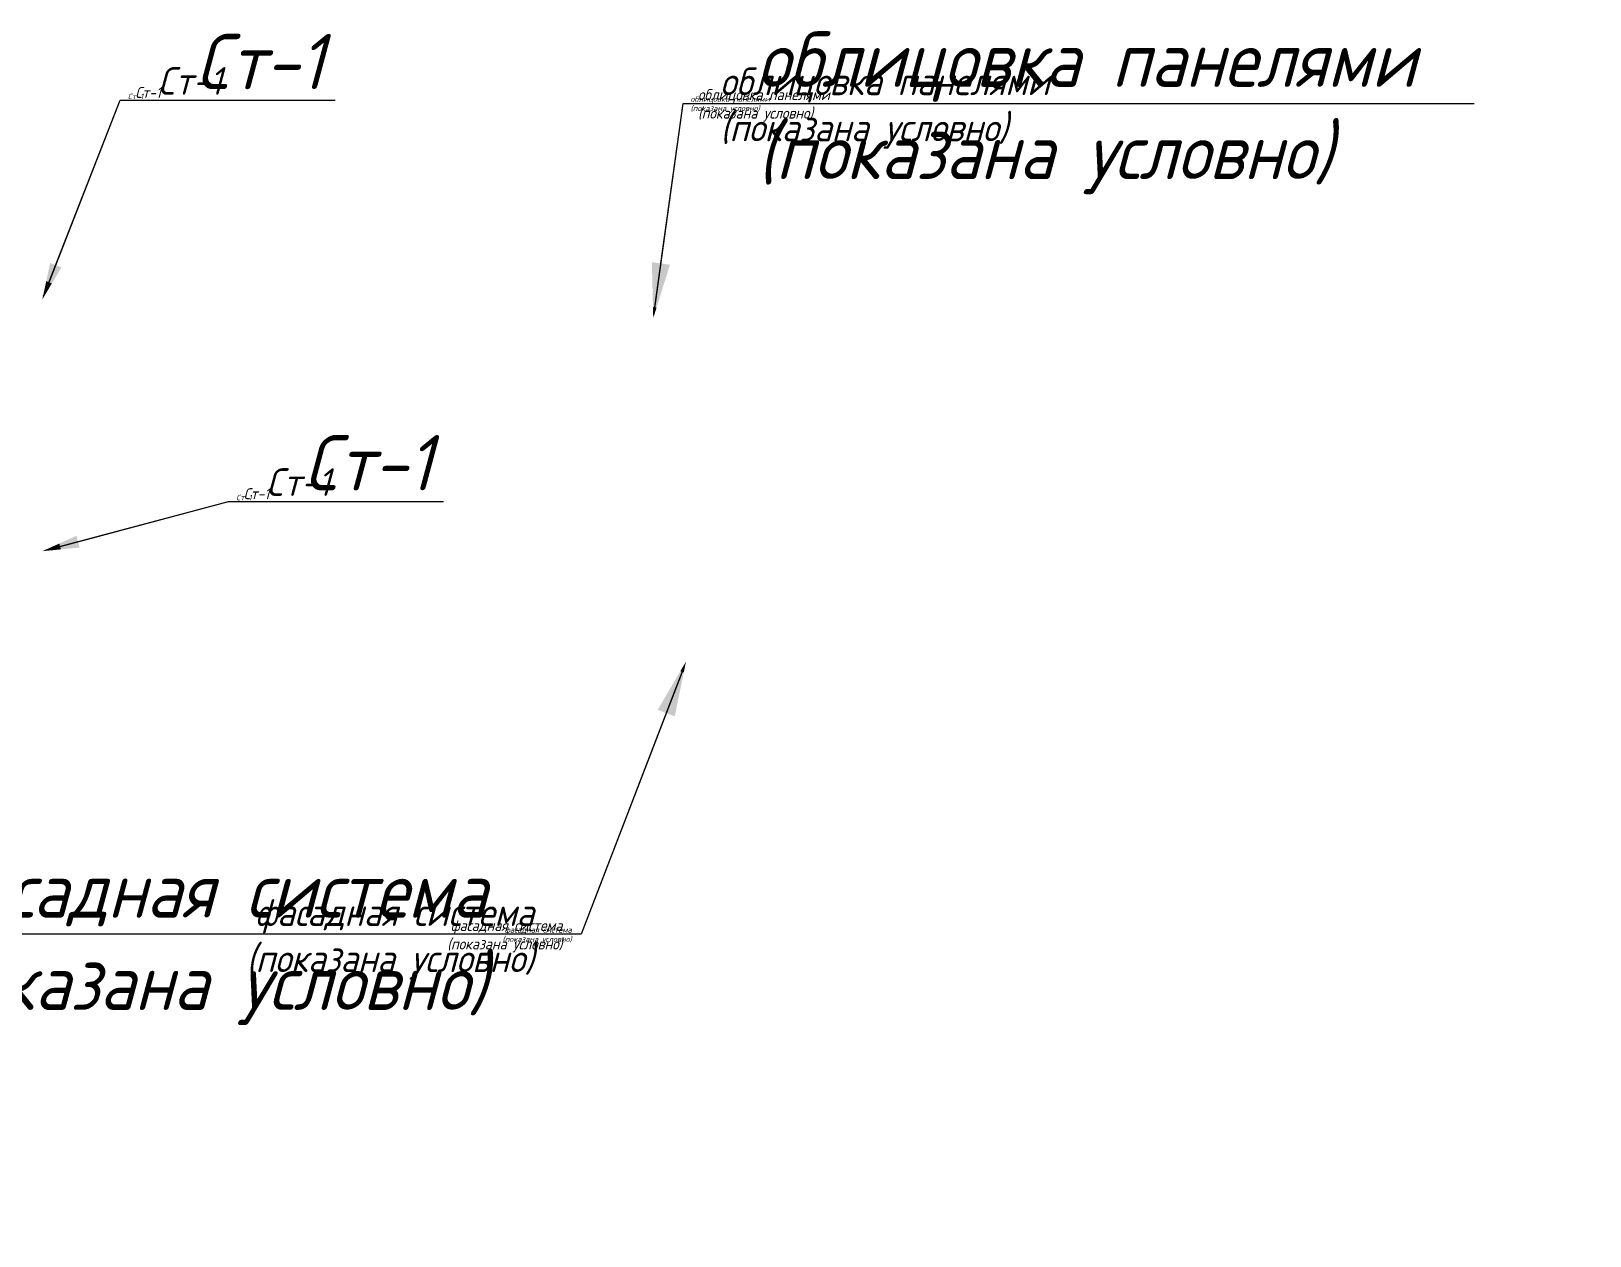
# Model space of a CAD drawing. Header units: millimetres. Extents: x 749182 to 2267578, y 70462 to 311449.
# Drawn here: x 944339 to 952782, y 304405 to 310935 of the extents above; entities that cross this region are included whole.
import ezdxf
from ezdxf import colors
from ezdxf.entities.mleader import LeaderData, LeaderLine
from ezdxf.math import Vec2, Vec3

# ---------------------------------------------------------------- set-up
doc = ezdxf.new("R2010")
doc.units = ezdxf.units.MM
for name, color, linetype in [('+!RAMKA!+', 7, 'Continuous'), ('+!RAMKA!+ @ 100', 7, 'Continuous'), ('+!RAMKA!+ @ 20', 7, 'Continuous'), ('+!RAMKA!+ @ 50', 7, 'Continuous')]:
    doc.layers.add(name, color=color, linetype=linetype)
for name, color, linetype, lineweight in [('_TEXT', 250, 'Continuous', 0), ('_TEXT @ 10', 250, 'Continuous', 0), ('_TEXT @ 100', 250, 'Continuous', 0), ('_TEXT @ 20', 250, 'Continuous', 0), ('_TEXT @ 50', 250, 'Continuous', 0), ('Рамка', 130, 'Continuous', 20), ('Рамка @ 10', 130, 'Continuous', 20), ('Рамка @ 100', 130, 'Continuous', 20), ('Рамка @ 20', 130, 'Continuous', 20), ('Рамка @ 50', 130, 'Continuous', 20)]:
    doc.layers.add(name, color=color, linetype=linetype, lineweight=lineweight)
doc.styles.add('GOST 2.304_new', font='isocpeur.ttf', dxfattribs={"width": 0.9, "oblique": 15})

# ---------------------------------------------------------------- blocks, each defined once
blk = doc.blocks.new('*U3204')
at = {"layer": '_TEXT @ 10'}
ml = blk.add_multileader_mtext('Standard', dxfattribs=at)
ml.set_content('Cт-1', color=256, style='GOST 2.304_new')
ml.set_leader_properties(color=253)
ml.build(insert=Vec2(0, 0))
ml.multileader.update_dxf_attribs({"text_left_attachment_type": 6, "text_right_attachment_type": 6, "dogleg_length": 2, "arrow_head_size": 20, "scale": 10})
ctx = ml.context
ctx.base_point, ctx.scale, ctx.char_height, ctx.arrow_head_size, ctx.landing_gap_size, ctx.plane_origin = Vec3(944841.7, 310560.2), 10, 30, 20, 20, Vec3(942350.2, 310191.5)
ctx.left_attachment, ctx.right_attachment = 6, 6
notes = []
notes.append((ctx, [(0, (1, 1, 0), (944821.7, 310560.2), (1, 0), 20, [(1, [(944399.5, 309480.3)], 0, [])])]))
ctx.mtext.insert, ctx.mtext.flow_direction = Vec3(944861.7, 310596.2), 5
at = {"layer": '_TEXT @ 100'}
ml = blk.add_multileader_mtext('Standard', dxfattribs=at)
ml.set_content('Cт-1', color=256, style='GOST 2.304_new')
ml.set_leader_properties(color=253)
ml.build(insert=Vec2(0, 0))
ml.multileader.update_dxf_attribs({"text_left_attachment_type": 6, "text_right_attachment_type": 6, "dogleg_length": 2, "arrow_head_size": 200, "scale": 100})
ctx = ml.context
ctx.base_point, ctx.scale, ctx.char_height, ctx.arrow_head_size, ctx.landing_gap_size, ctx.plane_origin = Vec3(945021.7, 310560.2), 100, 300, 200, 200, Vec3(942350.2, 310191.5)
ctx.left_attachment, ctx.right_attachment = 6, 6
notes.append((ctx, [(0, (1, 1, 0), (944821.7, 310560.2), (1, 0), 200, [(1, [(944399.5, 309480.3)], 0, [])])]))
ctx.mtext.insert, ctx.mtext.flow_direction = Vec3(945221.7, 310920.2), 5
at = {"layer": '_TEXT @ 20'}
ml = blk.add_multileader_mtext('Standard', dxfattribs=at)
ml.set_content('Cт-1', color=256, style='GOST 2.304_new')
ml.set_leader_properties(color=253)
ml.build(insert=Vec2(0, 0))
ml.multileader.update_dxf_attribs({"text_left_attachment_type": 6, "text_right_attachment_type": 6, "dogleg_length": 2, "arrow_head_size": 40, "scale": 20})
ctx = ml.context
ctx.base_point, ctx.scale, ctx.char_height, ctx.arrow_head_size, ctx.landing_gap_size, ctx.plane_origin = Vec3(944861.7, 310560.2), 20, 60, 40, 40, Vec3(942350.2, 310191.5)
ctx.left_attachment, ctx.right_attachment = 6, 6
notes.append((ctx, [(0, (1, 1, 0), (944821.7, 310560.2), (1, 0), 40, [(1, [(944399.5, 309480.3)], 0, [])])]))
ctx.mtext.insert, ctx.mtext.flow_direction = Vec3(944901.7, 310632.2), 5
at = {"layer": '_TEXT @ 50'}
ml = blk.add_multileader_mtext('Standard', dxfattribs=at)
ml.set_content('Cт-1', color=256, style='GOST 2.304_new')
ml.set_leader_properties(color=253)
ml.build(insert=Vec2(0, 0))
ml.multileader.update_dxf_attribs({"text_left_attachment_type": 6, "text_right_attachment_type": 6, "dogleg_length": 2, "arrow_head_size": 100, "scale": 50})
ctx = ml.context
ctx.base_point, ctx.scale, ctx.char_height, ctx.arrow_head_size, ctx.landing_gap_size, ctx.plane_origin = Vec3(944921.7, 310560.2), 50, 150, 100, 100, Vec3(942350.2, 310191.5)
ctx.left_attachment, ctx.right_attachment = 6, 6
notes.append((ctx, [(0, (1, 1, 0), (944821.7, 310560.2), (1, 0), 100, [(1, [(944399.5, 309480.3)], 0, [])])]))
ctx.mtext.insert, ctx.mtext.flow_direction = Vec3(945021.7, 310740.2), 5
for ctx, leaders in notes:
    for number, flags, end, landing, length, lines in leaders:
        leader = LeaderData()
        leader.index, (leader.has_last_leader_line, leader.has_dogleg_vector, leader.attachment_direction) = number, flags
        leader.last_leader_point, leader.dogleg_vector, leader.dogleg_length = Vec3(end), Vec3(landing), length
        for number, points, colour, breaks in lines:
            line = LeaderLine()
            line.index, line.vertices, line.color, line.breaks = number, Vec3.list(points), colors.encode_raw_color(colour), breaks
            leader.lines.append(line)
        ctx.leaders.append(leader)
blk = doc.blocks.new('*U3205')
at = {"layer": '_TEXT @ 10'}
ml = blk.add_multileader_mtext('Standard', dxfattribs=at)
ml.set_content('Cт-1', color=256, style='GOST 2.304_new')
ml.set_leader_properties(color=253)
ml.build(insert=Vec2(0, 0))
ml.multileader.update_dxf_attribs({"text_left_attachment_type": 6, "text_right_attachment_type": 6, "dogleg_length": 2, "arrow_head_size": 20, "scale": 10})
ctx = ml.context
ctx.base_point, ctx.scale, ctx.char_height, ctx.arrow_head_size, ctx.landing_gap_size, ctx.plane_origin = Vec3(945428.8, 308385.6), 10, 30, 20, 20, Vec3(942350.2, 308897.1)
ctx.left_attachment, ctx.right_attachment = 6, 6
notes = []
notes.append((ctx, [(0, (1, 1, 0), (945408.8, 308385.6), (1, 0), 20, [(1, [(944399.5, 308116)], 0, [])])]))
ctx.mtext.insert, ctx.mtext.flow_direction = Vec3(945448.8, 308421.6), 5
at = {"layer": '_TEXT @ 100'}
ml = blk.add_multileader_mtext('Standard', dxfattribs=at)
ml.set_content('Cт-1', color=256, style='GOST 2.304_new')
ml.set_leader_properties(color=253)
ml.build(insert=Vec2(0, 0))
ml.multileader.update_dxf_attribs({"text_left_attachment_type": 6, "text_right_attachment_type": 6, "dogleg_length": 2, "arrow_head_size": 200, "scale": 100})
ctx = ml.context
ctx.base_point, ctx.scale, ctx.char_height, ctx.arrow_head_size, ctx.landing_gap_size, ctx.plane_origin = Vec3(945608.8, 308385.6), 100, 300, 200, 200, Vec3(942350.2, 308897.1)
ctx.left_attachment, ctx.right_attachment = 6, 6
notes.append((ctx, [(0, (1, 1, 0), (945408.8, 308385.6), (1, 0), 200, [(1, [(944399.5, 308116)], 0, [])])]))
ctx.mtext.insert, ctx.mtext.flow_direction = Vec3(945808.8, 308745.6), 5
at = {"layer": '_TEXT @ 20'}
ml = blk.add_multileader_mtext('Standard', dxfattribs=at)
ml.set_content('Cт-1', color=256, style='GOST 2.304_new')
ml.set_leader_properties(color=253)
ml.build(insert=Vec2(0, 0))
ml.multileader.update_dxf_attribs({"text_left_attachment_type": 6, "text_right_attachment_type": 6, "dogleg_length": 2, "arrow_head_size": 40, "scale": 20})
ctx = ml.context
ctx.base_point, ctx.scale, ctx.char_height, ctx.arrow_head_size, ctx.landing_gap_size, ctx.plane_origin = Vec3(945448.8, 308385.6), 20, 60, 40, 40, Vec3(942350.2, 308897.1)
ctx.left_attachment, ctx.right_attachment = 6, 6
notes.append((ctx, [(0, (1, 1, 0), (945408.8, 308385.6), (1, 0), 40, [(1, [(944399.5, 308116)], 0, [])])]))
ctx.mtext.insert, ctx.mtext.flow_direction = Vec3(945488.8, 308457.6), 5
at = {"layer": '_TEXT @ 50'}
ml = blk.add_multileader_mtext('Standard', dxfattribs=at)
ml.set_content('Cт-1', color=256, style='GOST 2.304_new')
ml.set_leader_properties(color=253)
ml.build(insert=Vec2(0, 0))
ml.multileader.update_dxf_attribs({"text_left_attachment_type": 6, "text_right_attachment_type": 6, "dogleg_length": 2, "arrow_head_size": 100, "scale": 50})
ctx = ml.context
ctx.base_point, ctx.scale, ctx.char_height, ctx.arrow_head_size, ctx.landing_gap_size, ctx.plane_origin = Vec3(945508.8, 308385.6), 50, 150, 100, 100, Vec3(942350.2, 308897.1)
ctx.left_attachment, ctx.right_attachment = 6, 6
notes.append((ctx, [(0, (1, 1, 0), (945408.8, 308385.6), (1, 0), 100, [(1, [(944399.5, 308116)], 0, [])])]))
ctx.mtext.insert, ctx.mtext.flow_direction = Vec3(945608.8, 308565.6), 5
for ctx, leaders in notes:
    for number, flags, end, landing, length, lines in leaders:
        leader = LeaderData()
        leader.index, (leader.has_last_leader_line, leader.has_dogleg_vector, leader.attachment_direction) = number, flags
        leader.last_leader_point, leader.dogleg_vector, leader.dogleg_length = Vec3(end), Vec3(landing), length
        for number, points, colour, breaks in lines:
            line = LeaderLine()
            line.index, line.vertices, line.color, line.breaks = number, Vec3.list(points), colors.encode_raw_color(colour), breaks
            leader.lines.append(line)
        ctx.leaders.append(leader)
blk = doc.blocks.new('*U3209')
at = {"layer": 'Рамка @ 10', "color": 7}
ml = blk.add_multileader_mtext('Standard', dxfattribs=at)
ml.set_content('фасадная система\\P(показана условно)', color=7, style='GOST 2.304_new')
ml.set_leader_properties(color=253)
ml.build(insert=Vec2(0, 0))
ml.multileader.update_dxf_attribs({"text_left_attachment_type": 6, "text_right_attachment_type": 6, "dogleg_length": 2, "arrow_head_size": 30, "scale": 10})
ctx = ml.context
ctx.base_point, ctx.scale, ctx.char_height, ctx.arrow_head_size, ctx.landing_gap_size, ctx.plane_origin = Vec3(946901.2, 306039.5), 10, 30, 30, 20, Vec3(946486.4, 307518.5)
ctx.left_attachment, ctx.right_attachment, ctx.text_align_type = 6, 6, 2
notes = []
notes.append((ctx, [(0, (1, 1, 0), (947318.8, 306039.5), (-1, 0), 31.1, [(0, [(947886.5, 307518.5)], 0, [])])]))
ctx.mtext.insert, ctx.mtext.alignment, ctx.mtext.flow_direction = Vec3(947267.7, 306078.5), 3, 5
at = {"layer": 'Рамка @ 100', "color": 7}
ml = blk.add_multileader_mtext('Standard', dxfattribs=at)
ml.set_content('фасадная система\\P(показана условно)', color=7, style='GOST 2.304_new')
ml.set_leader_properties(color=253)
ml.build(insert=Vec2(0, 0))
ml.multileader.update_dxf_attribs({"text_left_attachment_type": 6, "text_right_attachment_type": 6, "dogleg_length": 2, "arrow_head_size": 300, "scale": 100})
ctx = ml.context
ctx.base_point, ctx.scale, ctx.char_height, ctx.arrow_head_size, ctx.landing_gap_size, ctx.plane_origin = Vec3(943142.9, 306039.5), 100, 300, 300, 200, Vec3(946486.4, 307518.5)
ctx.left_attachment, ctx.right_attachment, ctx.text_align_type = 6, 6, 2
notes.append((ctx, [(0, (1, 1, 0), (947318.8, 306039.5), (-1, 0), 311.2, [(0, [(947886.5, 307518.5)], 0, [])])]))
ctx.mtext.insert, ctx.mtext.alignment, ctx.mtext.flow_direction = Vec3(946807.6, 306429.5), 3, 5
at = {"layer": 'Рамка @ 20', "color": 7}
ml = blk.add_multileader_mtext('Standard', dxfattribs=at)
ml.set_content('фасадная система\\P(показана условно)', color=7, style='GOST 2.304_new')
ml.set_leader_properties(color=253)
ml.build(insert=Vec2(0, 0))
ml.multileader.update_dxf_attribs({"text_left_attachment_type": 6, "text_right_attachment_type": 6, "dogleg_length": 2, "arrow_head_size": 60, "scale": 20})
ctx = ml.context
ctx.base_point, ctx.scale, ctx.char_height, ctx.arrow_head_size, ctx.landing_gap_size, ctx.plane_origin = Vec3(946483.6, 306039.5), 20, 60, 60, 40, Vec3(946486.4, 307518.5)
ctx.left_attachment, ctx.right_attachment, ctx.text_align_type = 6, 6, 2
notes.append((ctx, [(0, (1, 1, 0), (947318.8, 306039.5), (-1, 0), 62.2, [(0, [(947886.5, 307518.5)], 0, [])])]))
ctx.mtext.insert, ctx.mtext.alignment, ctx.mtext.flow_direction = Vec3(947216.5, 306117.5), 3, 5
at = {"layer": 'Рамка @ 50', "color": 7}
ml = blk.add_multileader_mtext('Standard', dxfattribs=at)
ml.set_content('фасадная система\\P(показана условно)', color=7, style='GOST 2.304_new')
ml.set_leader_properties(color=253)
ml.build(insert=Vec2(0, 0))
ml.multileader.update_dxf_attribs({"text_left_attachment_type": 6, "text_right_attachment_type": 6, "dogleg_length": 2, "arrow_head_size": 150, "scale": 50})
ctx = ml.context
ctx.base_point, ctx.scale, ctx.char_height, ctx.arrow_head_size, ctx.landing_gap_size, ctx.plane_origin = Vec3(945230.8, 306039.5), 50, 150, 150, 100, Vec3(946486.4, 307518.5)
ctx.left_attachment, ctx.right_attachment, ctx.text_align_type = 6, 6, 2
notes.append((ctx, [(0, (1, 1, 0), (947318.8, 306039.5), (-1, 0), 155.6, [(0, [(947886.5, 307518.5)], 0, [])])]))
ctx.mtext.insert, ctx.mtext.alignment, ctx.mtext.flow_direction = Vec3(947063.2, 306234.5), 3, 5
for ctx, leaders in notes:
    for number, flags, end, landing, length, lines in leaders:
        leader = LeaderData()
        leader.index, (leader.has_last_leader_line, leader.has_dogleg_vector, leader.attachment_direction) = number, flags
        leader.last_leader_point, leader.dogleg_vector, leader.dogleg_length = Vec3(end), Vec3(landing), length
        for number, points, colour, breaks in lines:
            line = LeaderLine()
            line.index, line.vertices, line.color, line.breaks = number, Vec3.list(points), colors.encode_raw_color(colour), breaks
            leader.lines.append(line)
        ctx.leaders.append(leader)
blk = doc.blocks.new('*U3211')
at = {"layer": 'Рамка @ 10', "color": 7}
ml = blk.add_multileader_mtext('Standard', dxfattribs=at)
ml.set_content('облицовка панелями\\P(показана условно)', color=7, style='GOST 2.304_new')
ml.set_leader_properties(color=253)
ml.build(insert=Vec2(0, 0))
ml.multileader.update_dxf_attribs({"text_left_attachment_type": 6, "text_right_attachment_type": 6, "dogleg_length": 2, "arrow_head_size": 30, "scale": 10})
ctx = ml.context
ctx.base_point, ctx.scale, ctx.char_height, ctx.arrow_head_size, ctx.landing_gap_size, ctx.plane_origin = Vec3(947891, 310542.9), 10, 30, 30, 20, Vec3(947419.9, 309358.5)
ctx.left_attachment, ctx.right_attachment = 6, 6
notes = []
notes.append((ctx, [(1, (1, 1, 0), (947871, 310542.9), (1, 0), 20, [(0, [(947708.8, 309378.5)], 0, [])])]))
ctx.mtext.insert, ctx.mtext.flow_direction = Vec3(947911, 310581.9), 5
at = {"layer": 'Рамка @ 100', "color": 7}
ml = blk.add_multileader_mtext('Standard', dxfattribs=at)
ml.set_content('облицовка панелями\\P(показана условно)', color=7, style='GOST 2.304_new')
ml.set_leader_properties(color=253)
ml.build(insert=Vec2(0, 0))
ml.multileader.update_dxf_attribs({"text_left_attachment_type": 6, "text_right_attachment_type": 6, "dogleg_length": 2, "arrow_head_size": 300, "scale": 100})
ctx = ml.context
ctx.base_point, ctx.scale, ctx.char_height, ctx.arrow_head_size, ctx.landing_gap_size, ctx.plane_origin = Vec3(948071, 310542.9), 100, 300, 300, 200, Vec3(947419.9, 309358.5)
ctx.left_attachment, ctx.right_attachment = 6, 6
notes.append((ctx, [(1, (1, 1, 0), (947871, 310542.9), (1, 0), 200, [(0, [(947708.8, 309378.5)], 0, [])])]))
ctx.mtext.insert, ctx.mtext.flow_direction = Vec3(948271, 310932.9), 5
at = {"layer": 'Рамка @ 20', "color": 7}
ml = blk.add_multileader_mtext('Standard', dxfattribs=at)
ml.set_content('облицовка панелями\\P(показана условно)', color=7, style='GOST 2.304_new')
ml.set_leader_properties(color=253)
ml.build(insert=Vec2(0, 0))
ml.multileader.update_dxf_attribs({"text_left_attachment_type": 6, "text_right_attachment_type": 6, "dogleg_length": 2, "arrow_head_size": 60, "scale": 20})
ctx = ml.context
ctx.base_point, ctx.scale, ctx.char_height, ctx.arrow_head_size, ctx.landing_gap_size, ctx.plane_origin = Vec3(947911, 310542.9), 20, 60, 60, 40, Vec3(947419.9, 309358.5)
ctx.left_attachment, ctx.right_attachment = 6, 6
notes.append((ctx, [(1, (1, 1, 0), (947871, 310542.9), (1, 0), 40, [(0, [(947708.8, 309378.5)], 0, [])])]))
ctx.mtext.insert, ctx.mtext.flow_direction = Vec3(947951, 310620.9), 5
at = {"layer": 'Рамка @ 50', "color": 7}
ml = blk.add_multileader_mtext('Standard', dxfattribs=at)
ml.set_content('облицовка панелями\\P(показана условно)', color=7, style='GOST 2.304_new')
ml.set_leader_properties(color=253)
ml.build(insert=Vec2(0, 0))
ml.multileader.update_dxf_attribs({"text_left_attachment_type": 6, "text_right_attachment_type": 6, "dogleg_length": 2, "arrow_head_size": 150, "scale": 50})
ctx = ml.context
ctx.base_point, ctx.scale, ctx.char_height, ctx.arrow_head_size, ctx.landing_gap_size, ctx.plane_origin = Vec3(947971, 310542.9), 50, 150, 150, 100, Vec3(947419.9, 309358.5)
ctx.left_attachment, ctx.right_attachment = 6, 6
notes.append((ctx, [(1, (1, 1, 0), (947871, 310542.9), (1, 0), 100, [(0, [(947708.8, 309378.5)], 0, [])])]))
ctx.mtext.insert, ctx.mtext.flow_direction = Vec3(948071, 310737.9), 5
for ctx, leaders in notes:
    for number, flags, end, landing, length, lines in leaders:
        leader = LeaderData()
        leader.index, (leader.has_last_leader_line, leader.has_dogleg_vector, leader.attachment_direction) = number, flags
        leader.last_leader_point, leader.dogleg_vector, leader.dogleg_length = Vec3(end), Vec3(landing), length
        for number, points, colour, breaks in lines:
            line = LeaderLine()
            line.index, line.vertices, line.color, line.breaks = number, Vec3.list(points), colors.encode_raw_color(colour), breaks
            leader.lines.append(line)
        ctx.leaders.append(leader)
blk = doc.blocks.new('*U3253')
at = {"layer": '+!RAMKA!+ @ 100'}
ml = blk.add_multileader_mtext('Standard', dxfattribs=at)
ml.set_content('Отделку см. АР', color=256, style='GOST 2.304_new')
ml.set_leader_properties(color=253)
ml.build(insert=Vec2(0, 0))
ml.multileader.update_dxf_attribs({"text_left_attachment_type": 6, "text_right_attachment_type": 6, "dogleg_length": 2, "arrow_head_size": 300, "scale": 100})
ctx = ml.context
ctx.base_point, ctx.scale, ctx.char_height, ctx.arrow_head_size, ctx.landing_gap_size, ctx.plane_origin = Vec3(955229.6, 305233.1), 100, 300, 300, 200, Vec3(953262.1, 305273.4)
ctx.left_attachment, ctx.right_attachment, ctx.text_align_type = 6, 6, 1
notes = []
notes.append((ctx, [(1, (1, 1, 0), (955029.6, 305233.1), (1, 0), 200, [(0, [(954056.2, 304405)], 0, [])])]))
ctx.mtext.insert, ctx.mtext.width, ctx.mtext.alignment, ctx.mtext.flow_direction = Vec3(956144.7, 305593.1), 1630.353, 2, 5
at = {"layer": '+!RAMKA!+ @ 20'}
ml = blk.add_multileader_mtext('Standard', dxfattribs=at)
ml.set_content('Отделку см. АР', color=256, style='GOST 2.304_new')
ml.set_leader_properties(color=253)
ml.build(insert=Vec2(0, 0))
ml.multileader.update_dxf_attribs({"text_left_attachment_type": 6, "text_right_attachment_type": 6, "dogleg_length": 2, "arrow_head_size": 60, "scale": 20})
ctx = ml.context
ctx.base_point, ctx.scale, ctx.char_height, ctx.arrow_head_size, ctx.landing_gap_size, ctx.plane_origin = Vec3(955069.6, 305233.1), 20, 60, 60, 40, Vec3(953262.1, 305273.4)
ctx.left_attachment, ctx.right_attachment, ctx.text_align_type = 6, 6, 1
notes.append((ctx, [(1, (1, 1, 0), (955029.6, 305233.1), (1, 0), 40, [(0, [(954056.2, 304405)], 0, [])])]))
ctx.mtext.insert, ctx.mtext.width, ctx.mtext.alignment, ctx.mtext.flow_direction = Vec3(955252.6, 305305.1), 326.071, 2, 5
at = {"layer": '+!RAMKA!+ @ 50'}
ml = blk.add_multileader_mtext('Standard', dxfattribs=at)
ml.set_content('Отделку см. АР', color=256, style='GOST 2.304_new')
ml.set_leader_properties(color=253)
ml.build(insert=Vec2(0, 0))
ml.multileader.update_dxf_attribs({"text_left_attachment_type": 6, "text_right_attachment_type": 6, "dogleg_length": 2, "arrow_head_size": 150, "scale": 50})
ctx = ml.context
ctx.base_point, ctx.scale, ctx.char_height, ctx.arrow_head_size, ctx.landing_gap_size, ctx.plane_origin = Vec3(955129.6, 305233.1), 50, 150, 150, 100, Vec3(953262.1, 305273.4)
ctx.left_attachment, ctx.right_attachment, ctx.text_align_type = 6, 6, 1
notes.append((ctx, [(1, (1, 1, 0), (955029.6, 305233.1), (1, 0), 100, [(0, [(954056.2, 304405)], 0, [])])]))
ctx.mtext.insert, ctx.mtext.width, ctx.mtext.alignment, ctx.mtext.flow_direction = Vec3(955587.2, 305413.1), 815.177, 2, 5
for ctx, leaders in notes:
    for number, flags, end, landing, length, lines in leaders:
        leader = LeaderData()
        leader.index, (leader.has_last_leader_line, leader.has_dogleg_vector, leader.attachment_direction) = number, flags
        leader.last_leader_point, leader.dogleg_vector, leader.dogleg_length = Vec3(end), Vec3(landing), length
        for number, points, colour, breaks in lines:
            line = LeaderLine()
            line.index, line.vertices, line.color, line.breaks = number, Vec3.list(points), colors.encode_raw_color(colour), breaks
            leader.lines.append(line)
        ctx.leaders.append(leader)

msp = doc.modelspace()

# ---------------------------------------------------------------- block references
at = {"layer": '+!RAMKA!+', "lineweight": 20}
msp.add_blockref('*U3253', (0, 0), dxfattribs=at)
at = {"layer": '_TEXT', "lineweight": 20}
for name in ['*U3204', '*U3205']:
    msp.add_blockref(name, (0, 0), dxfattribs=at)
at = {"layer": 'Рамка', "lineweight": 20}
for name in ['*U3211', '*U3209']:
    msp.add_blockref(name, (0, 0), dxfattribs=at)

doc.saveas('drawing.dxf')
